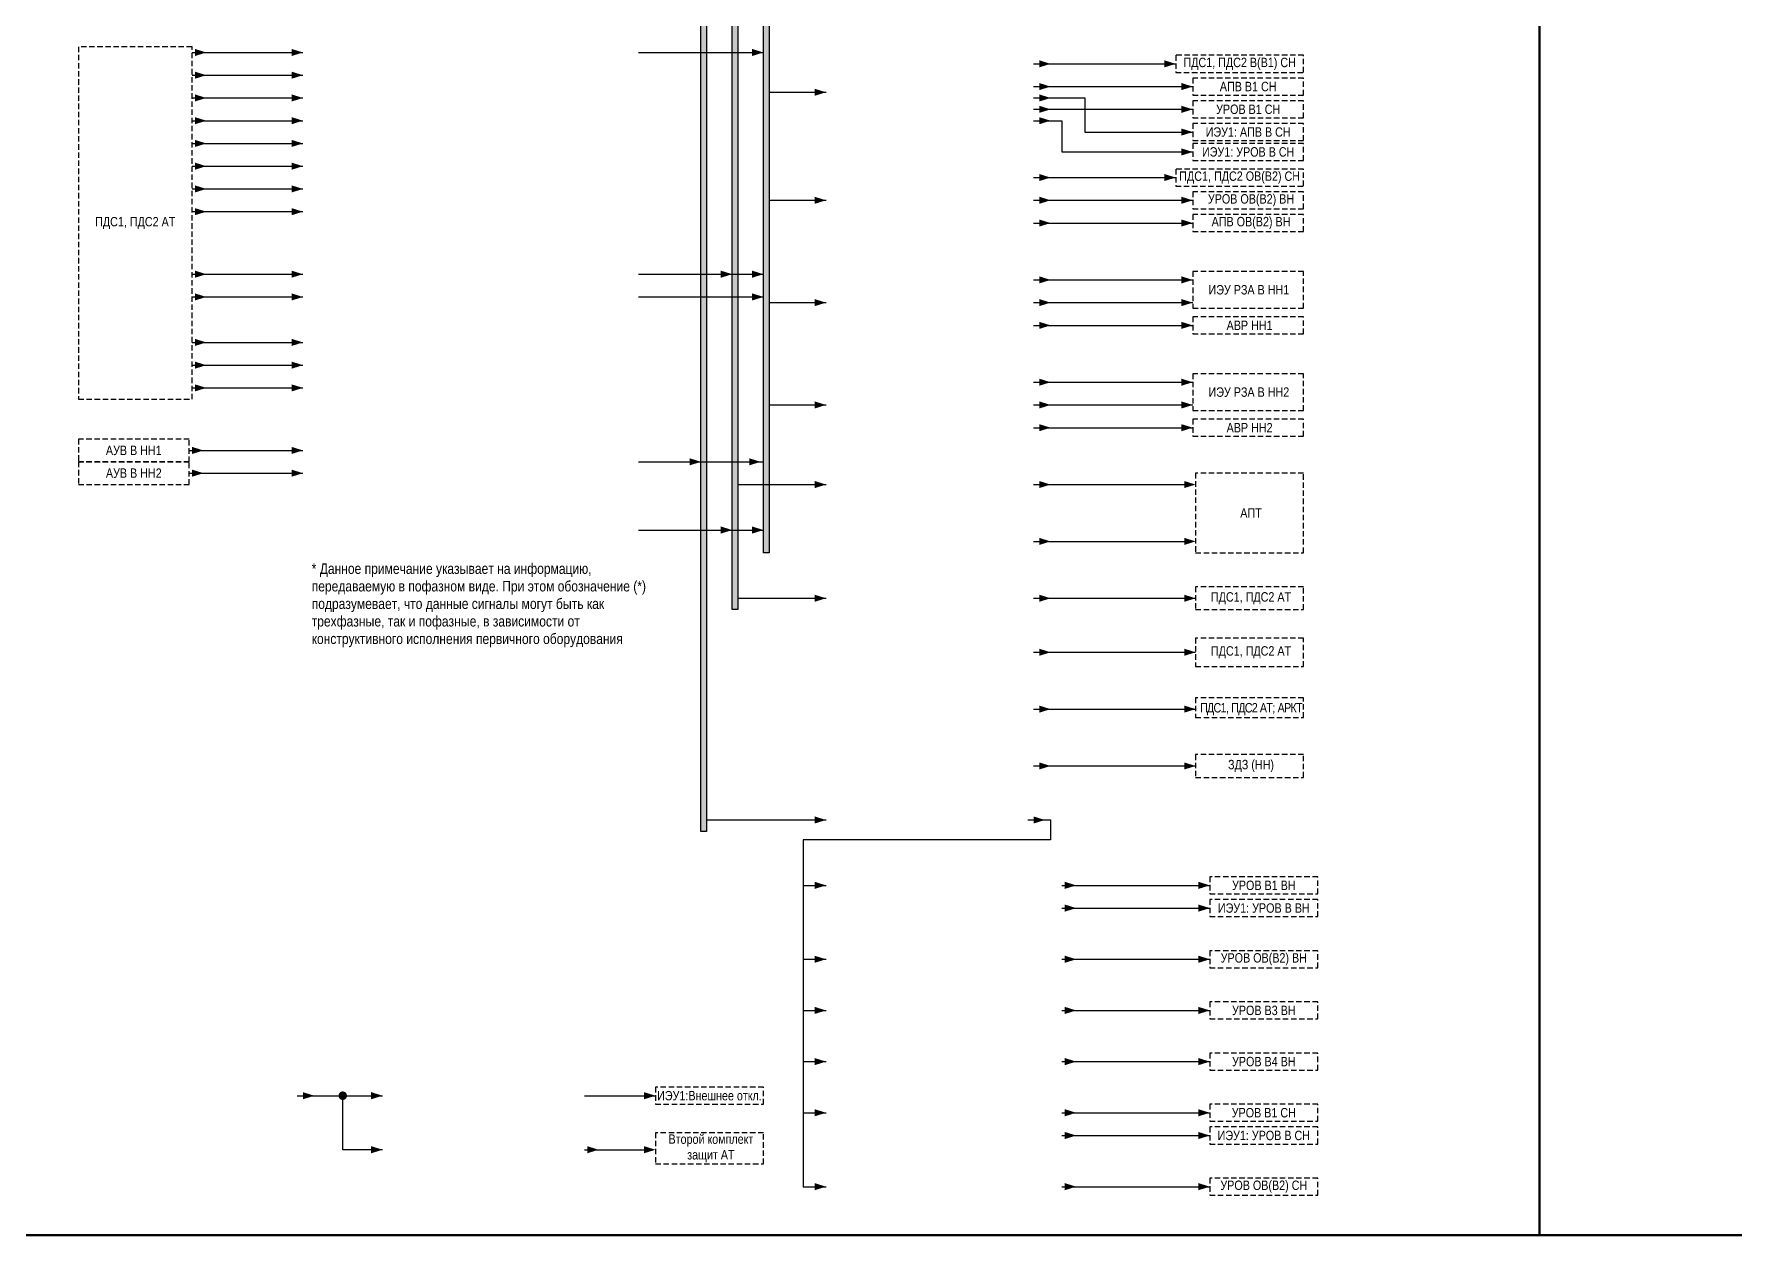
# Model space of a CAD drawing. Header units: millimetres. Extents: x 25558 to 49929, y 1902 to 19390.
# Drawn here: x 33824 to 34422, y 15827 to 16250 of the extents above; entities that cross this region are included whole.
import ezdxf

# ---------------------------------------------------------------- set-up
doc = ezdxf.new("R2010")
doc.units = ezdxf.units.MM
doc.linetypes.add('штриховая2', pattern=[9.525, 6.35, -3.175])
for name, color, linetype, lineweight in [('Основная', 7, 'Continuous', 30), ('Отключение_включение', 1, 'Continuous', 30), ('Тонкая', 7, 'Continuous', 5), ('Цепи внешние', 84, 'Continuous', 30), ('Цепи внутренние', 5, 'Continuous', 30)]:
    doc.layers.add(name, color=color, linetype=linetype, lineweight=lineweight)
doc.styles.add('Narrow', font='ARIALN.TTF')

# ---------------------------------------------------------------- blocks, each defined once
blk = doc.blocks.new('Point')
at = {"layer": 'Основная', "color": 0, "const_width": 1.5}
blk.add_lwpolyline([(-0.75, 0, 1), (0.75, 0, 1)], format="xyb", close=True, dxfattribs=at)

msp = doc.modelspace()

# ---------------------------------------------------------------- hatches: boundary and pattern name
at = {"layer": 'Отключение_включение'}
h = msp.add_hatch(color=256, dxfattribs=at)
h.dxf.hatch_style = 1
h.paths.add_polyline_path([(34083, 16400), (34081, 16400), (34081, 16067), (34083, 16067)])
at = {"layer": 'Цепи внутренние', "ltscale": 0.3}
h = msp.add_hatch(color=256, dxfattribs=at)
h.dxf.hatch_style = 1
h.paths.add_polyline_path([(34061, 16400), (34059, 16400), (34059, 15969), (34061, 15969)])
h = msp.add_hatch(color=256, dxfattribs=at)
h.dxf.hatch_style = 1
h.paths.add_polyline_path([(34072, 16400), (34070, 16400), (34070, 16047), (34072, 16047)])

# ---------------------------------------------------------------- linework, layer by layer
at = {"layer": 'Отключение_включение'}
for p, q in [((34037, 16243), (34081, 16243)), ((34176, 16239), (34221, 16239)), ((34221, 16239), (34226, 16239)), ((34083, 16229), (34103, 16229)), ((34176, 16199), (34226, 16199)), ((34221, 16199), (34226, 16199)), ((34083, 16191), (34103, 16191)), ((34037, 16165), (34081, 16165)), ((34176, 16163), (34221, 16163)), ((34221, 16163), (34232, 16163)), ((34037, 16157), (34081, 16157)), ((34083, 16155), (34103, 16155)), ((34176, 16155), (34221, 16155)), ((34221, 16155), (34232, 16155)), ((34176, 16127), (34221, 16127)), ((34221, 16127), (34232, 16127)), ((34083, 16119), (34103, 16119)), ((34176, 16119), (34221, 16119)), ((34221, 16119), (34232, 16119)), ((34037, 16099), (34081, 16099)), ((34037, 16075), (34081, 16075)), ((33917, 15876), (33947, 15876)), ((33933, 15857), (33933, 15876)), ((34018, 15876), (34043, 15876)), ((33947, 15857), (33933, 15857)), ((34018, 15857), (34040, 15857))]:
    msp.add_line(p, q, dxfattribs=at)
msp.add_lwpolyline([(34081, 16400), (34083, 16400), (34083, 16067), (34081, 16067)], close=True, dxfattribs=at)
for points in [[(34081, 16243, 0, 2.5, 0), (34077, 16243, 0, 0, 0)], [(34182, 16239, 0, 2.5, 0), (34178, 16239, 0, 0, 0)], [(34226, 16239, 0, 2.5, 0), (34222, 16239, 0, 0, 0)], [(34103, 16229, 0, 2.5, 0), (34099, 16229, 0, 0, 0)], [(34182, 16199, 0, 2.5, 0), (34178, 16199, 0, 0, 0)], [(34226, 16199, 0, 2.5, 0), (34222, 16199, 0, 0, 0)], [(34103, 16191, 0, 2.5, 0), (34099, 16191, 0, 0, 0)], [(34070, 16165, 0, 2.5, 0), (34066, 16165, 0, 0, 0)], [(34081, 16165, 0, 2.5, 0), (34077, 16165, 0, 0, 0)], [(34182, 16163, 0, 2.5, 0), (34178, 16163, 0, 0, 0)], [(34232, 16163, 0, 2.5, 0), (34228, 16163, 0, 0, 0)], [(34081, 16157, 0, 2.5, 0), (34077, 16157, 0, 0, 0)], [(34103, 16155, 0, 2.5, 0), (34099, 16155, 0, 0, 0)], [(34182, 16155, 0, 2.5, 0), (34178, 16155, 0, 0, 0)], [(34232, 16155, 0, 2.5, 0), (34228, 16155, 0, 0, 0)], [(34182, 16127, 0, 2.5, 0), (34178, 16127, 0, 0, 0)], [(34232, 16127, 0, 2.5, 0), (34228, 16127, 0, 0, 0)], [(34103, 16119, 0, 2.5, 0), (34099, 16119, 0, 0, 0)], [(34182, 16119, 0, 2.5, 0), (34178, 16119, 0, 0, 0)], [(34232, 16119, 0, 2.5, 0), (34228, 16119, 0, 0, 0)], [(34059, 16099, 0, 2.5, 0), (34055, 16099, 0, 0, 0)], [(34080, 16099, 0, 2.5, 0), (34076, 16099, 0, 0, 0)], [(34070, 16075, 0, 2.5, 0), (34066, 16075, 0, 0, 0)], [(34081, 16075, 0, 2.5, 0), (34077, 16075, 0, 0, 0)], [(33923, 15876, 0, 2.5, 0), (33919, 15876, 0, 0, 0)], [(33947, 15876, 0, 2.5, 0), (33943, 15876, 0, 0, 0)], [(34043, 15876, 0, 2.5, 0), (34039, 15876, 0, 0, 0)], [(33947, 15857, 0, 2.5, 0), (33943, 15857, 0, 0, 0)], [(34023, 15857, 0, 2.5, 0), (34019, 15857, 0, 0, 0)], [(34043, 15857, 0, 2.5, 0), (34039, 15857, 0, 0, 0)]]:
    msp.add_lwpolyline(points, format="xyseb", dxfattribs=at)
at = {"layer": 'Тонкая', "color": 3, "lineweight": 50}
for points in [[(34354, 15827), (33760, 15827), (33760, 16667), (34354, 16667)], [(34354, 15827), (34354, 16421), (35194, 16421), (35194, 15827)]]:
    msp.add_lwpolyline(points, close=True, dxfattribs=at)
at = {"layer": 'Цепи внешние', "ltscale": 0.3}
for p, q in [((33880, 16243), (33919, 16243)), ((33880, 16235), (33919, 16235)), ((34176, 16231), (34232, 16231)), ((33880, 16227), (33919, 16227)), ((33880, 16219), (33919, 16219)), ((34176, 16223), (34232, 16223)), ((33880, 16211), (33919, 16211)), ((33880, 16203), (33919, 16203)), ((33880, 16195), (33919, 16195)), ((34176, 16191), (34230, 16191)), ((34230, 16191), (34232, 16191)), ((33880, 16187), (33919, 16187)), ((34176, 16183), (34232, 16183)), ((33880, 16165), (33919, 16165)), ((33880, 16157), (33919, 16157)), ((34176, 16147), (34221, 16147)), ((34221, 16147), (34232, 16147)), ((33880, 16141), (33919, 16141)), ((33880, 16133), (33919, 16133)), ((33880, 16125), (33919, 16125)), ((34176, 16111), (34221, 16111)), ((34221, 16111), (34232, 16111)), ((33879, 16103), (33919, 16103)), ((33879, 16095), (33919, 16095))]:
    msp.add_line(p, q, dxfattribs=at)
at = {"layer": 'Цепи внешние'}
for p, q in [((34176, 16091), (34193, 16091)), ((34192, 16091), (34229, 16091)), ((34176, 16071), (34193, 16071)), ((34192, 16071), (34229, 16071)), ((34176, 16051), (34193, 16051)), ((34192, 16051), (34233, 16051)), ((34176, 16012), (34233, 16012)), ((34176, 15992), (34233, 15992)), ((34186, 15950), (34198, 15950)), ((34191, 15950), (34238, 15950)), ((34186, 15924), (34212, 15924)), ((34186, 15924), (34238, 15924)), ((34186, 15906), (34198, 15906)), ((34191, 15906), (34238, 15906)), ((34186, 15888), (34212, 15888)), ((34186, 15888), (34238, 15888)), ((34186, 15870), (34198, 15870)), ((34191, 15870), (34238, 15870)), ((34186, 15844), (34212, 15844)), ((34186, 15844), (34238, 15844))]:
    msp.add_line(p, q, dxfattribs=at)
at = {"layer": 'Цепи внешние', "linetype": 'штриховая2', "ltscale": 0.3}
for points in [[(33880, 16245), (33840, 16245), (33840, 16121), (33880, 16121)], [(34271, 16242), (34226, 16242), (34226, 16236), (34271, 16236)], [(34271, 16234), (34232, 16234), (34232, 16228), (34271, 16228)], [(34271, 16226), (34232, 16226), (34232, 16220), (34271, 16220)], [(34271, 16202), (34226, 16202), (34226, 16196), (34271, 16196)], [(34271, 16194), (34232, 16194), (34232, 16188), (34271, 16188)], [(34271, 16186), (34232, 16186), (34232, 16180), (34271, 16180)], [(34271, 16166), (34232, 16166), (34232, 16153), (34271, 16153)], [(34271, 16150), (34232, 16150), (34232, 16144), (34271, 16144)], [(34271, 16130), (34232, 16130), (34232, 16117), (34271, 16117)], [(34271, 16114), (34232, 16114), (34232, 16108), (34271, 16108)], [(33879, 16107), (33840, 16107), (33840, 16099), (33879, 16099)], [(33879, 16099), (33840, 16099), (33840, 16091), (33879, 16091)], [(34271, 16095), (34233, 16095), (34233, 16067), (34271, 16067)], [(34271, 16055), (34233, 16055), (34233, 16047), (34271, 16047)], [(34271, 16037), (34233, 16037), (34233, 16027), (34271, 16027)], [(34271, 16016), (34233, 16016), (34233, 16009), (34271, 16009)], [(34271, 15996), (34233, 15996), (34233, 15988), (34271, 15988)], [(34276, 15953), (34238, 15953), (34238, 15947), (34276, 15947)], [(34276, 15927), (34238, 15927), (34238, 15921), (34276, 15921)], [(34276, 15909), (34238, 15909), (34238, 15903), (34276, 15903)], [(34276, 15891), (34238, 15891), (34238, 15885), (34276, 15885)], [(34276, 15873), (34238, 15873), (34238, 15867), (34276, 15867)], [(34081, 15863), (34043, 15863), (34043, 15852), (34081, 15852)], [(34276, 15847), (34238, 15847), (34238, 15841), (34276, 15841)]]:
    msp.add_lwpolyline(points, close=True, dxfattribs=at)
at = {"layer": 'Цепи внешние', "ltscale": 0.3}
for points in [[(33885, 16243, 0, 2.5, 0), (33881, 16243, 0, 0, 0)], [(33919, 16243, 0, 2.5, 0), (33915, 16243, 0, 0, 0)], [(33885, 16235, 0, 2.5, 0), (33881, 16235, 0, 0, 0)], [(33919, 16235, 0, 2.5, 0), (33915, 16235, 0, 0, 0)], [(34182, 16231, 0, 2.5, 0), (34178, 16231, 0, 0, 0)], [(34232, 16231, 0, 2.5, 0), (34228, 16231, 0, 0, 0)], [(33885, 16227, 0, 2.5, 0), (33881, 16227, 0, 0, 0)], [(33919, 16227, 0, 2.5, 0), (33915, 16227, 0, 0, 0)], [(34182, 16223, 0, 2.5, 0), (34178, 16223, 0, 0, 0)], [(34232, 16223, 0, 2.5, 0), (34228, 16223, 0, 0, 0)], [(33885, 16219, 0, 2.5, 0), (33881, 16219, 0, 0, 0)], [(33919, 16219, 0, 2.5, 0), (33915, 16219, 0, 0, 0)], [(33885, 16211, 0, 2.5, 0), (33881, 16211, 0, 0, 0)], [(33919, 16211, 0, 2.5, 0), (33915, 16211, 0, 0, 0)], [(33885, 16203, 0, 2.5, 0), (33881, 16203, 0, 0, 0)], [(33919, 16203, 0, 2.5, 0), (33915, 16203, 0, 0, 0)], [(33885, 16195, 0, 2.5, 0), (33881, 16195, 0, 0, 0)], [(33919, 16195, 0, 2.5, 0), (33915, 16195, 0, 0, 0)], [(33885, 16187, 0, 2.5, 0), (33881, 16187, 0, 0, 0)], [(33919, 16187, 0, 2.5, 0), (33915, 16187, 0, 0, 0)], [(34182, 16191, 0, 2.5, 0), (34178, 16191, 0, 0, 0)], [(34232, 16191, 0, 2.5, 0), (34228, 16191, 0, 0, 0)], [(34182, 16183, 0, 2.5, 0), (34178, 16183, 0, 0, 0)], [(34232, 16183, 0, 2.5, 0), (34228, 16183, 0, 0, 0)], [(33885, 16165, 0, 2.5, 0), (33881, 16165, 0, 0, 0)], [(33919, 16165, 0, 2.5, 0), (33915, 16165, 0, 0, 0)], [(33885, 16157, 0, 2.5, 0), (33881, 16157, 0, 0, 0)], [(33919, 16157, 0, 2.5, 0), (33915, 16157, 0, 0, 0)], [(34182, 16147, 0, 2.5, 0), (34178, 16147, 0, 0, 0)], [(34232, 16147, 0, 2.5, 0), (34228, 16147, 0, 0, 0)], [(33885, 16141, 0, 2.5, 0), (33881, 16141, 0, 0, 0)], [(33919, 16141, 0, 2.5, 0), (33915, 16141, 0, 0, 0)], [(33885, 16133, 0, 2.5, 0), (33881, 16133, 0, 0, 0)], [(33919, 16133, 0, 2.5, 0), (33915, 16133, 0, 0, 0)], [(33885, 16125, 0, 2.5, 0), (33881, 16125, 0, 0, 0)], [(33919, 16125, 0, 2.5, 0), (33915, 16125, 0, 0, 0)], [(34182, 16111, 0, 2.5, 0), (34178, 16111, 0, 0, 0)], [(34232, 16111, 0, 2.5, 0), (34228, 16111, 0, 0, 0)], [(33884, 16103, 0, 2.5, 0), (33880, 16103, 0, 0, 0)], [(33919, 16103, 0, 2.5, 0), (33915, 16103, 0, 0, 0)], [(33884, 16095, 0, 2.5, 0), (33880, 16095, 0, 0, 0)], [(33919, 16095, 0, 2.5, 0), (33915, 16095, 0, 0, 0)], [(34191, 15950, 0, 2.5, 0), (34187, 15950, 0, 0, 0)], [(34238, 15950, 0, 2.5, 0), (34234, 15950, 0, 0, 0)], [(34191, 15924, 0, 2.5, 0), (34187, 15924, 0, 0, 0)], [(34238, 15924, 0, 2.5, 0), (34234, 15924, 0, 0, 0)], [(34191, 15906, 0, 2.5, 0), (34187, 15906, 0, 0, 0)], [(34238, 15906, 0, 2.5, 0), (34234, 15906, 0, 0, 0)], [(34191, 15888, 0, 2.5, 0), (34187, 15888, 0, 0, 0)], [(34238, 15888, 0, 2.5, 0), (34234, 15888, 0, 0, 0)], [(34191, 15870, 0, 2.5, 0), (34187, 15870, 0, 0, 0)], [(34238, 15870, 0, 2.5, 0), (34234, 15870, 0, 0, 0)], [(34191, 15844, 0, 2.5, 0), (34187, 15844, 0, 0, 0)], [(34238, 15844, 0, 2.5, 0), (34234, 15844, 0, 0, 0)]]:
    msp.add_lwpolyline(points, format="xyseb", dxfattribs=at)
at = {"layer": 'Цепи внешние'}
for points in [[(34182, 16091, 0, 2.5, 0), (34178, 16091, 0, 0, 0)], [(34233, 16091, 0, 2.5, 0), (34229, 16091, 0, 0, 0)], [(34182, 16071, 0, 2.5, 0), (34178, 16071, 0, 0, 0)], [(34233, 16071, 0, 2.5, 0), (34229, 16071, 0, 0, 0)], [(34182, 16051, 0, 2.5, 0), (34178, 16051, 0, 0, 0)], [(34233, 16051, 0, 2.5, 0), (34229, 16051, 0, 0, 0)], [(34182, 16032, 0, 2.5, 0), (34178, 16032, 0, 0, 0)], [(34233, 16032, 0, 2.5, 0), (34229, 16032, 0, 0, 0)], [(34182, 16012, 0, 2.5, 0), (34178, 16012, 0, 0, 0)], [(34233, 16012, 0, 2.5, 0), (34229, 16012, 0, 0, 0)], [(34182, 15992, 0, 2.5, 0), (34178, 15992, 0, 0, 0)], [(34233, 15992, 0, 2.5, 0), (34229, 15992, 0, 0, 0)]]:
    msp.add_lwpolyline(points, format="xyseb", dxfattribs=at)
msp.add_lwpolyline([(34176, 16032), (34233, 16032)], dxfattribs=at)
at = {"layer": 'Цепи внутренние', "ltscale": 0.3}
for p, q in [((34176, 16227), (34194, 16227)), ((34194, 16227), (34194, 16215)), ((34176, 16219), (34186, 16219)), ((34186, 16219), (34186, 16208)), ((34194, 16215), (34232, 16215)), ((34186, 16208), (34232, 16208)), ((34072, 16091), (34103, 16091)), ((34072, 16051), (34103, 16051)), ((34061, 15973), (34103, 15973)), ((34174, 15973), (34182, 15973)), ((34182, 15973), (34182, 15966)), ((34182, 15966), (34095, 15966)), ((34095, 15966), (34095, 15844)), ((34095, 15950), (34103, 15950)), ((34186, 15942), (34212, 15942)), ((34186, 15942), (34238, 15942)), ((34095, 15924), (34103, 15924)), ((34095, 15906), (34103, 15906)), ((34095, 15888), (34103, 15888)), ((34095, 15870), (34103, 15870)), ((34186, 15862), (34212, 15862)), ((34186, 15862), (34238, 15862)), ((34095, 15844), (34103, 15844))]:
    msp.add_line(p, q, dxfattribs=at)
for points in [[(34059, 16400), (34061, 16400), (34061, 15969), (34059, 15969)], [(34070, 16400), (34072, 16400), (34072, 16047), (34070, 16047)]]:
    msp.add_lwpolyline(points, close=True, dxfattribs=at)
for points in [[(34182, 16227, 0, 2.5, 0), (34178, 16227, 0, 0, 0)], [(34182, 16219, 0, 2.5, 0), (34178, 16219, 0, 0, 0)], [(34232, 16215, 0, 2.5, 0), (34228, 16215, 0, 0, 0)], [(34232, 16208, 0, 2.5, 0), (34228, 16208, 0, 0, 0)], [(34103, 16091, 0, 2.5, 0), (34099, 16091, 0, 0, 0)], [(34103, 16051, 0, 2.5, 0), (34099, 16051, 0, 0, 0)], [(34103, 15973, 0, 2.5, 0), (34099, 15973, 0, 0, 0)], [(34180, 15973, 0, 2.5, 0), (34176, 15973, 0, 0, 0)], [(34103, 15950, 0, 2.5, 0), (34099, 15950, 0, 0, 0)], [(34191, 15942, 0, 2.5, 0), (34187, 15942, 0, 0, 0)], [(34238, 15942, 0, 2.5, 0), (34234, 15942, 0, 0, 0)], [(34103, 15924, 0, 2.5, 0), (34099, 15924, 0, 0, 0)], [(34103, 15906, 0, 2.5, 0), (34099, 15906, 0, 0, 0)], [(34103, 15888, 0, 2.5, 0), (34099, 15888, 0, 0, 0)], [(34103, 15870, 0, 2.5, 0), (34099, 15870, 0, 0, 0)], [(34191, 15862, 0, 2.5, 0), (34187, 15862, 0, 0, 0)], [(34238, 15862, 0, 2.5, 0), (34234, 15862, 0, 0, 0)], [(34103, 15844, 0, 2.5, 0), (34099, 15844, 0, 0, 0)]]:
    msp.add_lwpolyline(points, format="xyseb", dxfattribs=at)
at = {"layer": 'Цепи внутренние', "linetype": 'штриховая2', "ltscale": 0.3}
for points in [[(34271, 16218), (34232, 16218), (34232, 16212), (34271, 16212)], [(34271, 16211), (34232, 16211), (34232, 16205), (34271, 16205)], [(34276, 15945), (34238, 15945), (34238, 15939), (34276, 15939)], [(34081, 15879), (34043, 15879), (34043, 15873), (34081, 15873)], [(34276, 15865), (34238, 15865), (34238, 15859), (34276, 15859)]]:
    msp.add_lwpolyline(points, close=True, dxfattribs=at)

# ---------------------------------------------------------------- block references
at = {"layer": 'Отключение_включение'}
msp.add_blockref('Point', (33933, 15876), dxfattribs=at)

# ---------------------------------------------------------------- texts
at = {"layer": 'Основная', "style": 'Narrow'}
for s, insert, char_height, width, attachment_point in [('ПДС1, ПДС2 В(В1) СН', (34248.5, 16239), 3.3, 45, 5), ('АПВ В1 СН', (34251.5, 16231), 3.3, 39, 5), ('УРОВ В1 СН', (34251.5, 16223), 3.3, 39, 5), ('ИЭУ1: АПВ В СН', (34251.5, 16215), 3.3, 39, 5), ('ИЭУ1: УРОВ В СН', (34251.5, 16208), 3.3, 39, 5), ('ПДС1, ПДС2 ОВ(В2) СН', (34248.5, 16199), 3.3, 45, 5), ('УРОВ ОВ(В2) ВН', (34252.5, 16191), 3.3, 41, 5), ('ПДС1, ПДС2 АТ ', (33860, 16183), 3.3, 40, 5), ('АПВ ОВ(В2) ВН', (34252.5, 16183), 3.3, 41, 5), ('ИЭУ РЗА В НН1', (34251.75, 16159.5), 3.3, 39.5, 5), ('АВР НН1', (34252, 16147), 3.3, 39, 5), ('ИЭУ РЗА В НН2', (34251.75, 16123.5), 3.3, 39.5, 5), ('АВР НН2', (34252, 16111), 3.3, 39, 5), ('АУВ В {\\C0;НН1}', (33859.5, 16103), 3.3, 39, 5), ('АУВ В {\\C0;НН2}', (33859.5, 16095), 3.3, 39, 5), ('АПТ', (34252.5, 16081), 3.3, 39, 5), ('* Данное примечание указывает на информацию, передаваемую в пофазном виде. При этом обозначение (*) подразумевает, что данные сигналы могут быть как трехфазные, так и пофазные, в зависимости от конструктивного исполнения первичного оборудования', (33922.09, 16063.27), 3.7, 120.5548, 1), ('ПДС1, ПДС2 АТ', (34252.5, 16051), 3.3, 39, 5), ('ПДС1, ПДС2 АТ', (34252.5, 16032), 3.3, 39, 5), ('{\\T0.9;ПДС1, ПДС2 АТ; АРКТ}', (34252.5, 16012), 3.3, 39, 5), ('ЗДЗ (НН)', (34252.5, 15992), 3.3, 39, 5), ('УРОВ В1 ВН', (34257, 15950), 3.3, 38, 5), ('ИЭУ1: УРОВ В ВН', (34257, 15942), 3.3, 38, 5), ('УРОВ ОВ(В2) ВН', (34257, 15924), 3.3, 38, 5), ('УРОВ В3 ВН', (34257, 15906), 3.3, 38, 5), ('УРОВ В4 ВН', (34257, 15888), 3.3, 38, 5), ('ИЭУ1:Внешнее откл.', (34062, 15876), 3.3, 38, 5), ('УРОВ В1 СН', (34257, 15870), 3.3, 38, 5), ('Второй комплект защит АТ', (34062.5, 15857.5), 3.3, 39, 5), ('ИЭУ1: УРОВ В СН', (34257, 15862), 3.3, 38, 5), ('УРОВ ОВ(В2) СН', (34257, 15844), 3.3, 38, 5)]:
    msp.add_mtext(s, dxfattribs=dict(at, insert=insert, char_height=char_height, width=width, attachment_point=attachment_point))

doc.saveas('drawing.dxf')
